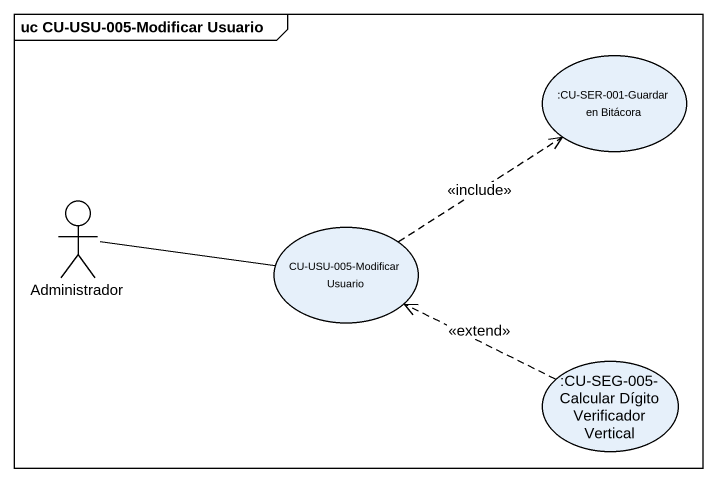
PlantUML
@startuml
mainframe uc CU-USU-005-Modificar Usuario
usecase ":CU-SER-001-Guardar en Bitácora" as CU_SER_001_Guardar_en
actor Administrador
usecase "CU-USU-005-Modificar Usuario" as CU_USU_005_Modificar_Usuario
usecase ":CU-SEG-005-Calcular Dígito Verificador Vertical" as CU_SEG_005_Calcular_Dígito
Administrador -right- CU_USU_005_Modificar_Usuario
CU_USU_005_Modificar_Usuario .up.> CU_SER_001_Guardar_en : <<include>>
CU_SEG_005_Calcular_Dígito .left.> CU_USU_005_Modificar_Usuario : <<extend>>
@enduml
